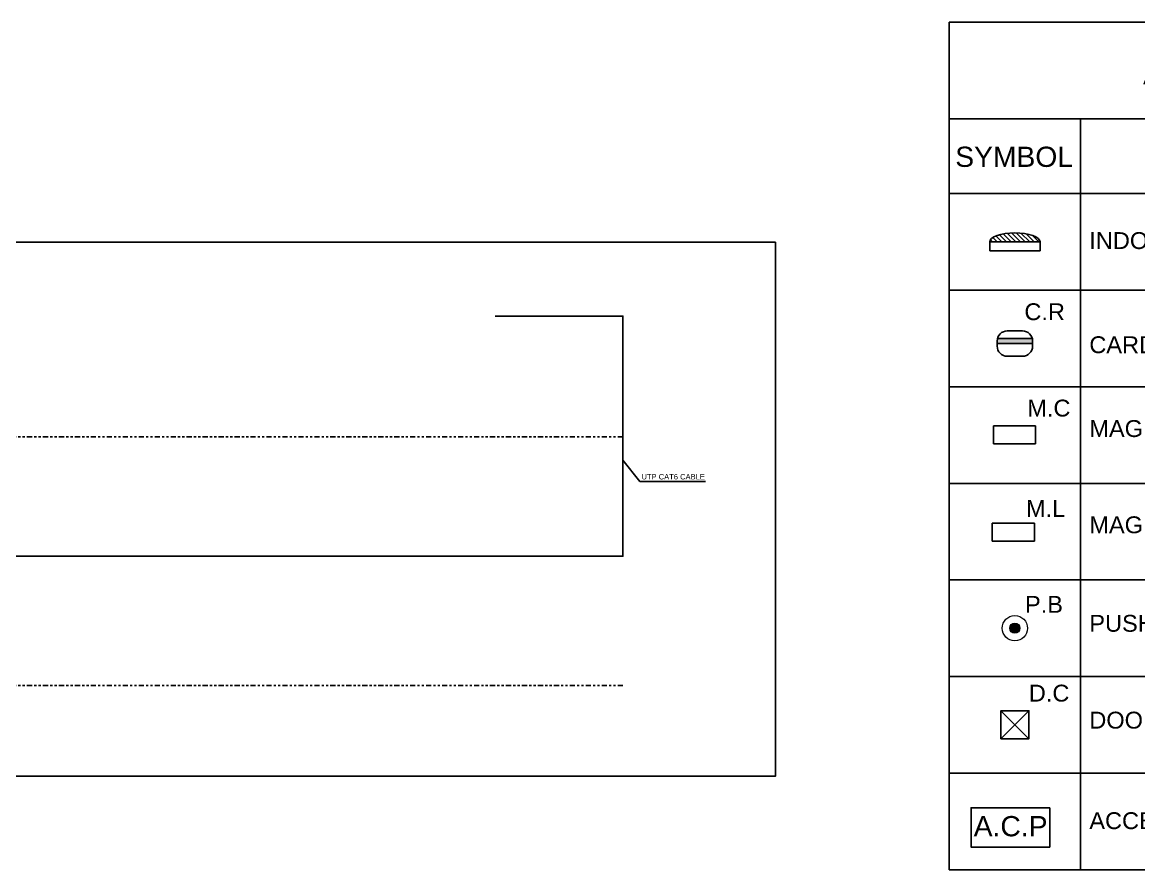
# Model space of a CAD drawing. Extents: x -15 to 352, y 223 to 399.
# Drawn here: x 237.6 to 289.3, y 356.4 to 395.6 of the extents above; entities that cross this region are included whole.
import ezdxf
from ezdxf.enums import TextEntityAlignment as Align

# ---------------------------------------------------------------- set-up
doc = ezdxf.new("R2010")
doc.units = 0
doc.header["$LTSCALE"] = 0.15
doc.linetypes.add('PHANTOM', pattern=[63.50000000000001, 31.75, -6.349999999999999, 6.349999999999999, -6.349999999999999, 6.349999999999999, -6.349999999999999])
doc.layers.get('0').update_dxf_attribs({"color": 252})
for name, color, linetype in [('E-ACCESS-CONTROL CABLE', 5, 'Continuous'), ('E-BLine', 3, 'PHANTOM'), ('E-LC-ACCESS', 4, 'Continuous'), ('E-LC-ACCESS CONTROL-ACCESS CONTROLE PANEL', 1, 'Continuous'), ('E-LC-ACCESS-ES', 4, 'Continuous'), ('E-LC-ACCESS-INDOOR SIREN', 4, 'Continuous'), ('E-LC-ACCESS-LEGEND', 1, 'Continuous'), ('E-LC-FIRE-ANNO-TEXT', 2, 'Continuous'), ('E-LC-FIRE-SYM', 230, 'Continuous'), ('E-TEXT', 3, 'Continuous')]:
    doc.layers.add(name, color=color, linetype=linetype)
doc.layers.add('E-FIRE-WIRE', color=4, linetype='Continuous', lineweight=25)
doc.layers.add('E-LC-Access-PB', color=4, linetype='Continuous', lineweight=13)
doc.styles.add('ARIAL', font='SAS_____.PFB', dxfattribs={"width": 3, "height": 0.3})
doc.styles.add('ROMANS', font='ROMANS.shx', dxfattribs={"width": 0.8})
doc.dimstyles.new('0-S-CONC.-DIM_50', dxfattribs={"dimtxt": 150, "dimasz": 150, "dimexe": 0, "dimexo": 0, "dimgap": 45, "dimtad": 1, "dimdec": 4, "dimrnd": 100, "dimdsep": 46, "dimtxsty": 'ROMANS', "dimcen": 0, "dimclrd": 21, "dimclre": 21, "dimclrt": 2, "dimadec": 0, "dimazin": 0, "dimtfac": 8, "dimtdec": 4, "dimtmove": 1, "dimatfit": 1, "dimfxl": 0, "dimtolj": 1, "dimarcsym": 0})

# ---------------------------------------------------------------- blocks, each defined once
blk = doc.blocks.new('E-C.R')
at = {"layer": 'E-LC-ACCESS'}
blk.add_hatch(color=256, dxfattribs=at).paths.add_polyline_path([(-171.8245836551854, 175, 0.0632542239299174), (-175, 149.9999999999999), (-175, 125), (175, 125), (175, 150, 0.0632542239299171), (171.8245836551854, 175)])
for p, q in [((75, 250), (-75, 250)), ((-175, 150), (-175, 100)), ((175, 100), (175, 150)), ((-75, 0), (75, 0))]:
    blk.add_line(p, q, dxfattribs=at)
for points in [[(175, 125), (-175, 125)], [(171.8245836551941, 175), (-171.8245836551941, 175)]]:
    blk.add_lwpolyline(points, dxfattribs=at)
for centre, start, end in [((-75, 150), 90, 180), ((75, 150), 0, 90), ((-75, 100), 180, 270), ((75, 100), 270, 0)]:
    blk.add_arc(centre, 100, start, end, dxfattribs=at)
blk = doc.blocks.new('SIREN.')
at = {"layer": 'E-LC-ACCESS-INDOOR SIREN'}
h = blk.add_hatch(dxfattribs=at)
h.set_pattern_fill('ANSI31', color=256, scale=5.184, angle=270, style=0)
h.set_pattern_definition([(315, (701.1037011286243, 517.9030547263098), (0.4582051942088829, 0.4582051942088829), [])])
edge = h.paths.add_edge_path()
edge.add_line((4.978301737923175, 1.789452205412089), (-4.978301738388836, 1.789452205412089))
edge.add_ellipse((0, 1.789452205412089), major_axis=(4.978301738264858, -6e-16), ratio=0.3594503304217336, start_angle=1.1368683772161603e-13, end_angle=180, ccw=False)
at = {"layer": 'E-LC-ACCESS-INDOOR SIREN', "color": 4, "lineweight": 25}
for p, q in [((-4.978301738388835, 1.789452205412089), (-4.978301738388835, 0)), ((4.978301737923175, 1.789452205412089), (-4.978301738388835, 1.789452205412089)), ((-4.978301738388835, 0), (4.978301737923175, 0)), ((4.978301737923175, 0), (4.978301737923175, 1.789452205412089))]:
    blk.add_line(p, q, dxfattribs=at)
at = {"layer": 'E-LC-ACCESS-INDOOR SIREN'}
blk.add_ellipse((0, 1.789452205412089), major_axis=(4.978301738264858, -6e-16), ratio=0.3594503304217336, start_param=0, end_param=3.141592653589792, dxfattribs=at)
blk = doc.blocks.new('DS.')
at = {"layer": 'E-LC-ACCESS-ES', "color": 4, "lineweight": 25}
for p, q in [((-4.162291245069352, 0), (-4.162291245069352, 3.567545485682785)), ((-4.162291245069352, 3.567545485682785), (4.162291245069352, 3.567545485682785)), ((4.162291245069352, 3.567545485682785), (4.162291245069352, 0)), ((4.162291245069352, 0), (-4.162291245069352, 0))]:
    blk.add_line(p, q, dxfattribs=at)
blk = doc.blocks.new('E-D.U.B')
at = {"layer": 'E-LC-Access-PB'}
blk.add_hatch(color=256, dxfattribs=at).paths.add_polyline_path([(50, 0, 1), (-50, 0, 1)])
for radius in [125, 50]:
    blk.add_circle((0, 0), radius, dxfattribs=at)
blk = doc.blocks.new('DOOR CONTROL.')
at = {"layer": 'E-LC-ACCESS'}
blk.add_lwpolyline([(-2.764799999538809, -2.76480000000447), (2.76480000000447, -2.76480000000447), (2.76480000000447, 2.76480000000447), (-2.764799999538809, 2.76480000000447)], close=True, dxfattribs=at)
for points in [[(2.76480000000447, 2.76480000000447), (-2.764799999538809, -2.76480000000447)], [(-2.764799999538809, 2.76480000000447), (2.76480000000447, -2.76480000000447)]]:
    blk.add_lwpolyline(points, dxfattribs=at)
blk = doc.blocks.new('ACCESS CONTROL PANEL')
at = {"layer": 'E-LC-ACCESS CONTROL-ACCESS CONTROLE PANEL', "color": 1}
blk.add_lwpolyline([(177.6, 388.8), (-600, 388.8), (-600, 0), (177.6, 0), (177.6, 388.8)], dxfattribs=at)
at = {"layer": 'E-LC-ACCESS CONTROL-ACCESS CONTROLE PANEL', "color": 2, "linetype": 'Continuous', "style": 'ARIAL'}
blk.add_text('A.C.P', height=200, dxfattribs=at).set_placement((-573.8506473045582, 107.1537100688226))
blk = doc.blocks.new('assddfgg')
at = {"layer": 'E-LC-FIRE-SYM', "color": 230}
for p, q in [((-357.8290057118502, 529.9939069040083), (-371.2834839823117, 529.9939069040083)), ((-371.2834839823117, 529.9939069040083), (-371.2834839823117, 517.428328243579)), ((-357.829005711847, 517.4283282435787), (-357.829005711847, 529.9939069040082))]:
    blk.add_line(p, q, dxfattribs=at)
for points in [[(-371.2834839823088, 528.5617573622594), (-357.829005711847, 528.5617573622594)], [(-369.3393647916005, 528.5617573622594), (-369.3393647916005, 517.4283282435787)], [(-371.2834839823088, 527.4533750358177), (-357.829005711847, 527.4533750358177)], [(-371.2834839823088, 526.0212254940682), (-357.829005711847, 526.0212254940682)], [(-371.2834839823088, 524.5890759523184), (-357.829005711847, 524.5890759523184)], [(-371.2834839823088, 523.1569264105725), (-357.829005711847, 523.1569264105725)], [(-371.2834839823088, 521.724776868822), (-357.829005711847, 521.724776868822)], [(-371.2834839823088, 520.292627327076), (-357.829005711847, 520.292627327076)], [(-371.2834839823088, 518.8604777853274), (-357.829005711847, 518.8604777853274)], [(-371.2834839823088, 517.4283282435787), (-357.829005711847, 517.4283282435787)]]:
    blk.add_lwpolyline(points, dxfattribs=at)
for name, p, xscale, yscale, zscale in [('SIREN.', (-370.3114243869549, 526.6030913495354), 0.075, 0.075, 0.075), ('DS.', (-370.3151706047222, 523.744659833256), 0.0749914952892371, 0.0749914952892371, 0.0749914952892371), ('DS.', (-370.3342132661506, 522.3011352070438), 0.0749914952892371, 0.0749914952892371, 0.0749914952892371)]:
    blk.add_blockref(name, p, dxfattribs=dict(xscale=xscale, yscale=yscale, zscale=zscale))
at = {"layer": 'E-LC-ACCESS', "xscale": 0.0749914952892371, "yscale": 0.0749914952892371, "zscale": 0.0749914952892371}
blk.add_blockref('DOOR CONTROL.', (-370.311424386973, 519.5765525562007), dxfattribs=at)
at = {"layer": 'E-LC-ACCESS CONTROL-ACCESS CONTROLE PANEL', "xscale": 0.0015, "yscale": 0.0015, "zscale": 0.0015}
blk.add_blockref('ACCESS CONTROL PANEL', (-370.0609600047158, 517.7625447028873), dxfattribs=at)
at = {"layer": 'E-LC-ACCESS-LEGEND', "xscale": 0.0015, "yscale": 0.0015, "zscale": 0.0015}
for name, p in [('E-C.R', (-370.3114243869549, 525.0426507231936)), ('E-D.U.B', (-370.3114243869549, 521.0087020979486))]:
    blk.add_blockref(name, p, dxfattribs=at)
at = {"layer": 'E-LC-ACCESS', "color": 2, "lineweight": 20, "style": 'ARIAL'}
blk.add_text('D.C', height=0.25, dxfattribs=at).set_placement((-370.1043692764468, 519.9213925382569))
at = {"layer": 'E-LC-ACCESS-LEGEND', "color": 2, "lineweight": 20, "style": 'ARIAL'}
for s, p in [('INDOOR SIREN', (-369.2072564185709, 526.6324327602525)), ('C.R', (-370.170194384879, 525.577176575032)), ('CARD READER.', (-369.2072564185709, 525.0877234039743)), ('M.C', (-370.1272117385655, 524.1485641037132)), ('MAGNETIC DOOR CONTACT.', (-369.2072564185709, 523.8447598507673)), ('M.L', (-370.1462543999948, 522.6605556459369)), ('MAGNETIC LOCK.', (-369.2072564185709, 522.4176981577285)), ('P.B', (-370.161097269252, 521.2376843656235)), ('PUSH BUTTON.', (-369.2072564185709, 520.9564792801812)), ('DOOR CONTROLLER .', (-369.2072564185709, 519.5209020244646)), ('ACCESS CONTROL PANEL', (-369.2072564185709, 518.0298363333474))]:
    blk.add_text(s, height=0.25, dxfattribs=at).set_placement(p)
at = {"layer": 'E-LC-FIRE-ANNO-TEXT', "linetype": 'Continuous', "style": 'ARIAL'}
for s, height, p in [('ACCESS CONTROL SYMBOL ', 0.4, (-364.4971070182066, 529.0767446972409)), ('SYMBOL', 0.3, (-370.3221907039272, 527.8500204751733))]:
    blk.add_text(s, height=height, dxfattribs=at).set_placement(p, align=Align.CENTER)

msp = doc.modelspace()

# ---------------------------------------------------------------- linework, layer by layer
at = {"color": 6}
msp.add_lwpolyline([(186.0382824549328, 385.4276878591917), (272.4627816909144, 385.4276878591917), (272.4627816909144, 360.7343119463033), (186.0382824549328, 360.7343119463033)], close=True, dxfattribs=at)
at = {"layer": 'E-ACCESS-CONTROL CABLE', "color": 3}
msp.add_lwpolyline([(259.513372000149, 382.0145010226222), (265.4127391470503, 382.0145010226222), (265.4127391470503, 370.9114618609852), (225.1969684813597, 370.9132914175925)], dxfattribs=at)
at = {"layer": 'E-BLine', "color": 141, "ltscale": 0.05}
for points in [[(265.4127391470503, 376.4301348253264), (191.2325744869896, 376.4301348253264)], [(265.4127391470503, 364.9278937996578), (191.2325744869896, 364.9278937996578)]]:
    msp.add_lwpolyline(points, dxfattribs=at)

# ---------------------------------------------------------------- block references
at = {"xscale": 3.11763510349715, "yscale": 3.11763510349715, "zscale": 3.11763510349715}
msp.add_blockref('assddfgg', (1438.031498416691, -1256.735354374028), dxfattribs=at)

# ---------------------------------------------------------------- texts
at = {"layer": 'E-TEXT', "color": 2, "style": 'ARIAL'}
msp.add_text('UTP CAT6 CABLE ', height=0.25, dxfattribs=at).set_placement((266.273606742632, 374.4582137412049))

# ---------------------------------------------------------------- leaders
at = {"layer": 'E-FIRE-WIRE', "color": 6}
msp.add_leader([(265.4127391470503, 375.3561019849368), (266.2045153065425, 374.3576317086675), (269.2295179087416, 374.3576317086675)], dimstyle='0-S-CONC.-DIM_50', override={"dimasz": 0.25, "dimgap": 0.09, "dimtad": 0, "dimclrd": 1}, dxfattribs=at)

doc.saveas('drawing.dxf')
